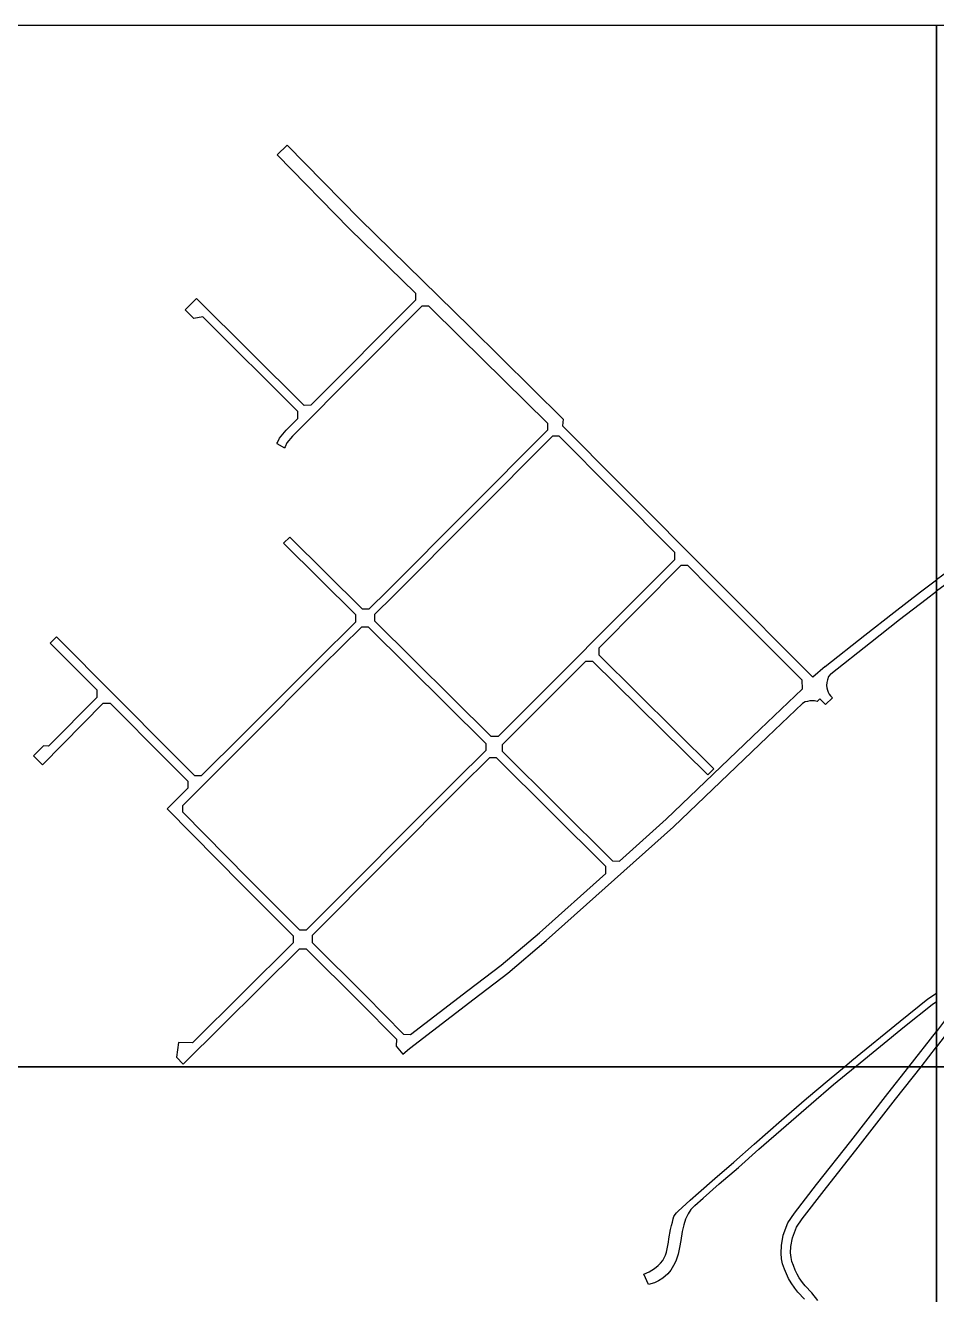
# Model space of a CAD drawing. Header units: metres. Extents: x 0 to 4000, y -99000 to -96000.
# Drawn here: x 275 to 800, y -96731 to -96000 of the extents above; entities that cross this region are included whole.
import ezdxf

# ---------------------------------------------------------------- set-up
doc = ezdxf.new("R2010")
doc.units = ezdxf.units.M
doc.header["$LTSCALE"] = 2.5
doc.layers.add('図郭', color=7, linetype='Continuous')
doc.layers.add('道路', color=7, linetype='Continuous')

msp = doc.modelspace()

# ---------------------------------------------------------------- linework, layer by layer
at = {"layer": '図郭'}
for points in [[(0, -96600), (800, -96600), (800, -96000), (0, -96000)], [(800, -96600), (1600, -96600), (1600, -96000), (800, -96000)], [(0, -97200), (800, -97200), (800, -96600), (0, -96600)], [(800, -97200), (1600, -97200), (1600, -96600), (800, -96600)]]:
    msp.add_lwpolyline(points, close=True, dxfattribs=at)
at = {"layer": '道路'}
for points in [[(419.99, -96074.54), (425.71, -96068.94)], [(584.82, -96226.96), (531.16, -96173.87), (467.37, -96111.5), (425.71, -96068.94)], [(419.99, -96074.54), (461.72, -96117.16), (499.76, -96154.35)], [(367.09, -96163.9), (373.55, -96157.39)], [(435.5, -96218.93), (373.55, -96157.39)], [(499.79, -96158.35), (439.5, -96218.91)], [(499.76, -96154.35), (499.79, -96158.35)], [(377.12, -96167.98), (372.02, -96168.88), (367.09, -96163.9)], [(503.38, -96161.83), (428.89, -96236.65), (425.6, -96240.53), (424.59, -96242.75), (424.15, -96243.47)], [(507.38, -96161.8), (503.38, -96161.83)], [(507.38, -96161.8), (525.55, -96179.57), (575.71, -96229.2)], [(431.97, -96222.47), (377.12, -96167.98)], [(431.98, -96226.47), (431.97, -96222.47)], [(439.5, -96218.91), (435.5, -96218.93)], [(419.89, -96240.85), (420.17, -96240.39), (421.34, -96237.82), (425.21, -96233.27), (431.98, -96226.47)], [(575.71, -96229.2), (575.73, -96233.2)], [(584.82, -96226.96), (584.47, -96230.78)], [(728.66, -96375.54), (673.46, -96320.3), (617.41, -96264.01), (584.47, -96230.78)], [(473.04, -96336.15), (483.84, -96325.53), (575.73, -96233.2)], [(476.26, -96339.3), (487.01, -96328.73), (578.6, -96236.7)], [(582.6, -96236.7), (578.6, -96236.7)], [(649.17, -96303.7), (613.5, -96267.88), (582.6, -96236.7)], [(419.89, -96240.85), (424.15, -96243.47)], [(859.32, -96273.99), (848.94, -96282.84), (835.97, -96293.53), (827, -96300.4), (814.52, -96308.71), (800, -96319.43)], [(862.75, -96278.02), (852.34, -96286.9), (839.27, -96297.68), (830.09, -96304.71), (817.56, -96313.05), (800, -96326.04)], [(423.76, -96298.34), (427.28, -96294.79)], [(427.28, -96294.79), (469.04, -96336.15)], [(465.44, -96339.63), (423.76, -96298.34)], [(649.17, -96307.7), (649.17, -96303.7)], [(547.37, -96409.75), (649.17, -96307.7)], [(652.69, -96311.25), (605.31, -96358.75)], [(656.69, -96311.25), (652.69, -96311.25)], [(722.34, -96377), (669.57, -96324.18), (656.69, -96311.25)], [(735.75, -96369.4), (758.65, -96351.31), (775.39, -96338.23), (790.76, -96326.31), (800, -96319.43)], [(739.04, -96373.56), (761.92, -96355.48), (778.64, -96342.41), (793.97, -96330.53), (800, -96326.04)], [(465.44, -96343.63), (465.44, -96339.63)], [(469.04, -96336.15), (473.04, -96336.15)], [(476.25, -96343.3), (476.26, -96339.3)], [(468.66, -96346.77), (445.99, -96369.06), (403.07, -96412.09), (375.75, -96439.23)], [(376.38, -96432.25), (399.9, -96408.9), (442.82, -96365.87), (465.44, -96343.63)], [(472.66, -96346.77), (468.66, -96346.77)], [(540.33, -96413.8), (472.66, -96346.77)], [(543.37, -96409.77), (476.25, -96343.3)], [(292.81, -96352.39), (289.27, -96355.92)], [(316.33, -96383.06), (289.27, -96355.92)], [(292.81, -96352.39), (359.48, -96419.26), (372.38, -96432.24)], [(605.31, -96358.75), (605.32, -96362.75)], [(605.32, -96362.75), (671.72, -96428.32)], [(549.78, -96414.41), (597.78, -96366.29)], [(597.78, -96366.29), (601.78, -96366.28)], [(601.78, -96366.28), (668.21, -96431.88)], [(735.75, -96369.4), (728.66, -96375.54)], [(722.34, -96377), (722.54, -96382.5)], [(739.04, -96373.56), (737.69, -96375.24), (737.04, -96377.02), (736.68, -96378.65), (736.63, -96380.33), (736.67, -96381.62), (737.03, -96382.98), (737.46, -96384.26), (738.15, -96385.35), (738.76, -96386.29), (740.06, -96387.5), (735.96, -96391.29), (732.62, -96388.1), (731.24, -96389.49), (729.64, -96389.17), (728.23, -96389.09), (726.96, -96389.21), (725.66, -96389.47), (724.31, -96389.82), (722.69, -96390.63)], [(316.33, -96387.06), (316.33, -96383.06)], [(617.27, -96481.47), (644.22, -96457.3), (698.32, -96405.5), (722.54, -96382.5)], [(284.75, -96425.97), (319.85, -96390.61)], [(288.26, -96415.34), (316.33, -96387.06)], [(319.85, -96390.61), (323.85, -96390.61)], [(323.85, -96390.61), (355.93, -96422.78), (368.51, -96435.43)], [(488.71, -96584.1), (488.53, -96588.1), (492.42, -96592.67), (496.22, -96589.44), (533.55, -96560.87), (552.9, -96546.16), (575.11, -96527.36), (648.3, -96461.7), (702.46, -96409.84), (722.69, -96390.63)], [(540.33, -96413.8), (540.33, -96417.79)], [(547.37, -96409.75), (543.37, -96409.77)], [(549.79, -96418.41), (549.78, -96414.41)], [(288.26, -96415.34), (285.41, -96415.09), (279.56, -96420.82)], [(279.56, -96420.82), (284.75, -96425.97)], [(436.97, -96521.15), (522.58, -96435.32), (540.33, -96417.79)], [(542.39, -96422.08), (525.75, -96438.51), (440.16, -96524.33)], [(546.39, -96422.08), (542.39, -96422.08)], [(609.43, -96484.6), (546.39, -96422.08)], [(549.79, -96418.41), (613.28, -96481.37)], [(671.72, -96428.32), (668.21, -96431.88)], [(368.51, -96435.43), (368.51, -96439.43)], [(372.38, -96432.24), (376.38, -96432.25)], [(368.51, -96439.43), (356.67, -96451.39), (399.68, -96495.04), (429.27, -96524.53)], [(375.75, -96439.23), (365.67, -96449.4)], [(365.67, -96453.4), (365.67, -96449.4)], [(365.67, -96453.4), (403.22, -96491.52), (432.97, -96521.16)], [(609.33, -96488.6), (609.43, -96484.6)], [(613.28, -96481.37), (617.27, -96481.47)], [(496.81, -96581.43), (529.91, -96556.1), (549.15, -96541.48), (571.16, -96522.84), (609.33, -96488.6)], [(429.27, -96524.53), (429.26, -96528.53)], [(432.97, -96521.16), (436.97, -96521.15)], [(440.16, -96524.33), (440.16, -96528.33)], [(429.26, -96528.53), (371.14, -96586.18)], [(440.16, -96528.33), (470.94, -96559), (492.82, -96581.15)], [(365.87, -96598.44), (432.82, -96532.05)], [(432.82, -96532.05), (436.82, -96532.06)], [(436.82, -96532.06), (467.4, -96562.53), (488.71, -96584.1)], [(746.87, -96600), (751.23, -96596.36), (779.04, -96573.75), (795, -96560.9), (800, -96557.7)], [(816.95, -96557.09), (808.02, -96568.86), (800, -96579.66)], [(821.33, -96560.42), (812.42, -96572.16), (800, -96588.58)], [(753.11, -96600), (753.77, -96599.45), (781.56, -96576.86), (797.34, -96564.15), (800, -96562.45)], [(492.82, -96581.15), (496.81, -96581.43)], [(784.07, -96600), (800, -96579.66)], [(371.14, -96586.18), (363.23, -96585.95), (361.94, -96594.47)], [(791.05, -96600), (800, -96588.58)], [(361.94, -96594.47), (365.87, -96598.44)], [(658.04, -96676.92), (662.83, -96672.69), (672.11, -96664.49), (683.11, -96654.96), (694.91, -96644.53), (710.67, -96630.86), (725.07, -96618.4), (738.03, -96607.3), (746.87, -96600)], [(660.69, -96679.92), (665.48, -96675.69), (674.74, -96667.5), (685.75, -96657.97), (697.54, -96647.54), (713.29, -96633.88), (727.68, -96621.43), (740.64, -96610.32), (753.11, -96600)], [(723.96, -96733.97), (720, -96729.84), (718.25, -96727.56), (716.2, -96724.53), (714.69, -96722.05), (713.48, -96719.33), (712.34, -96716.57), (711.26, -96713.6), (710.71, -96710.73), (710.39, -96707.36), (710.55, -96703.06), (711.66, -96697.03), (714.3, -96689.92), (718.04, -96684.33), (730.84, -96667.93), (750.51, -96642.86), (771.95, -96615.36), (784.07, -96600)], [(731.46, -96734.66), (728.13, -96730.37), (724.18, -96726.26), (722.72, -96724.34), (720.83, -96721.56), (719.57, -96719.49), (718.53, -96717.16), (717.47, -96714.58), (716.58, -96712.13), (716.16, -96709.95), (715.9, -96707.2), (716.03, -96703.66), (716.98, -96698.5), (719.24, -96692.44), (722.5, -96687.55), (735.17, -96671.32), (754.85, -96646.25), (776.29, -96618.74), (791.05, -96600)], [(660.69, -96679.92), (658.43, -96682.35), (656.84, -96684.75), (655.3, -96687.82), (654.29, -96691.19), (653.32, -96694.96), (652.53, -96700.13), (651.89, -96704.24), (651.09, -96708.07), (649.83, -96711.54), (649.08, -96713.13), (646.88, -96717.22), (645.11, -96719.41), (642.23, -96721.89), (639.79, -96723.27), (637.41, -96724.5), (633.94, -96725.55), (631.23, -96719.45), (634.39, -96718.18), (637.48, -96716.21), (639.46, -96714.56), (640.97, -96713.11), (642.19, -96711.58), (643.05, -96710.03), (643.79, -96708.48), (644.34, -96706.77), (644.81, -96704.97), (645.15, -96703.09), (645.46, -96700.99), (645.69, -96699.09), (646.66, -96693.83), (647.25, -96691.56), (647.75, -96689.49), (648.22, -96687.61), (648.61, -96686.33), (649.29, -96685.22), (650.14, -96684.21), (651, -96683.31), (658.04, -96676.92)]]:
    msp.add_lwpolyline(points, dxfattribs=at)

doc.saveas('drawing.dxf')
